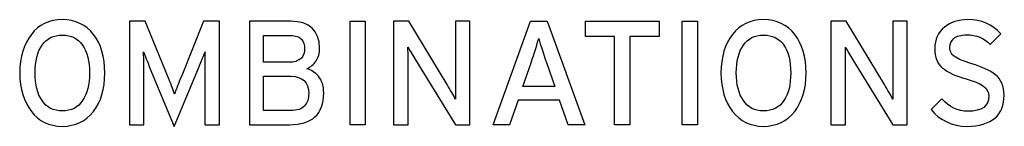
# Model space of a CAD drawing. Extents: x 0.9 to 53.1, y 0.9 to 35.1.
# Drawn here: x 8.929 to 11.418, y 26.876 to 27.147 of the extents above; entities that cross this region are included whole.
import ezdxf

# ---------------------------------------------------------------- set-up
doc = ezdxf.new("R2010")
doc.units = 0
doc.header["$MEASUREMENT"] = 0
doc.layers.add('2.0_____DWG', color=7, linetype='CONTINUOUS')

# ---------------------------------------------------------------- blocks, each defined once
blk = doc.blocks.new('BLK52')
at = {"layer": '2.0_____DWG'}
for points in [[(9.1031, 3.8276), (9.1031, 4.09), (9.1412, 4.09), (9.1412, 3.8276)], [(9.6546, 3.8276), (9.6325, 3.89), (9.5274, 3.89), (9.5057, 3.8276), (9.4649, 3.8276), (9.5593, 4.09), (9.601, 4.09), (9.6966, 3.8276)], [(9.8097, 4.0514), (9.8097, 3.8276), (9.7717, 3.8276), (9.7717, 4.0514), (9.6976, 4.0514), (9.6976, 4.09), (9.884, 4.09), (9.884, 4.0514)], [(9.9428, 3.8276), (9.9428, 4.09), (9.9809, 4.09), (9.9809, 3.8276)]]:
    blk.add_lwpolyline(points, close=True, dxfattribs=at)
for points, knots in [([(8.4827, 3.9588), (8.4825, 3.9185), (8.4729, 3.8859), (8.454, 3.8615), (8.4347, 3.8367), (8.4084, 3.8239), (8.3749, 3.8235), (8.3416, 3.8239), (8.3157, 3.8367), (8.2969, 3.8615), (8.2776, 3.8859), (8.2677, 3.9185), (8.2674, 3.9588), (8.2677, 3.9995), (8.2776, 4.0321), (8.2969, 4.0568), (8.3157, 4.0812), (8.3416, 4.0938), (8.3749, 4.0941), (8.4084, 4.0938), (8.4347, 4.0812), (8.454, 4.0568), (8.4729, 4.0321), (8.4825, 3.9995), (8.4827, 3.9588)], [0, 0, 0, 0, 1, 1, 1, 2, 2, 2, 3, 3, 3, 4, 4, 4, 5, 5, 5, 6, 6, 6, 7, 7, 7, 8, 8, 8, 8]), ([(8.7351, 3.8276), (8.7351, 3.8276), (8.7351, 3.9663), (8.7351, 3.9663), (8.7351, 3.9856), (8.7355, 4.0012), (8.736, 4.0124), (8.7321, 4.0025), (8.7267, 3.9886), (8.7196, 3.971), (8.7196, 3.971), (8.6578, 3.8235), (8.6578, 3.8235), (8.6578, 3.8235), (8.5968, 3.971), (8.5968, 3.971), (8.5899, 3.9886), (8.5844, 4.0025), (8.5805, 4.0124), (8.581, 4.0012), (8.5812, 3.9856), (8.5812, 3.9663), (8.5812, 3.9663), (8.5812, 3.8276), (8.5812, 3.8276), (8.5812, 3.8276), (8.5454, 3.8276), (8.5454, 3.8276), (8.5454, 3.8276), (8.5454, 4.09), (8.5454, 4.09), (8.5454, 4.09), (8.5848, 4.09), (8.5848, 4.09), (8.5848, 4.09), (8.6416, 3.95), (8.6416, 3.95), (8.6489, 3.933), (8.6546, 3.9181), (8.659, 3.9052), (8.6633, 3.9178), (8.669, 3.9327), (8.6761, 3.95), (8.6761, 3.95), (8.7319, 4.09), (8.7319, 4.09), (8.7319, 4.09), (8.7726, 4.09), (8.7726, 4.09), (8.7726, 4.09), (8.7726, 3.8276), (8.7726, 3.8276), (8.7726, 3.8276), (8.7351, 3.8276), (8.7351, 3.8276)], [0, 0, 0, 0, 1, 1, 1, 2, 2, 2, 3, 3, 3, 4, 4, 4, 5, 5, 5, 6, 6, 6, 7, 7, 7, 8, 8, 8, 9, 9, 9, 10, 10, 10, 11, 11, 11, 12, 12, 12, 13, 13, 13, 14, 14, 14, 15, 15, 15, 16, 16, 16, 17, 17, 17, 18, 18, 18, 18]), ([(9.0363, 3.9079), (9.0356, 3.8544), (9.0066, 3.8276), (8.9493, 3.8276), (8.9493, 3.8276), (8.8484, 3.8276), (8.8484, 3.8276), (8.8484, 3.8276), (8.8484, 4.09), (8.8484, 4.09), (8.8484, 4.09), (8.9528, 4.09), (8.9528, 4.09), (9.0003, 4.0897), (9.0246, 4.067), (9.0257, 4.0219), (9.0257, 4.0087), (9.0227, 3.9978), (9.0168, 3.9893), (9.0108, 3.9805), (9.003, 3.9741), (8.9934, 3.9693), (9.004, 3.9669), (9.0139, 3.9605), (9.0227, 3.9507), (9.0315, 3.9405), (9.0359, 3.9263), (9.0363, 3.9079)], [0, 0, 0, 0, 1, 1, 1, 2, 2, 2, 3, 3, 3, 4, 4, 4, 5, 5, 5, 6, 6, 6, 7, 7, 7, 8, 8, 8, 9, 9, 9, 9]), ([(9.3696, 3.8276), (9.3696, 3.8276), (9.2682, 3.992), (9.2682, 3.992), (9.2609, 4.0042), (9.2546, 4.0151), (9.2492, 4.0243), (9.2492, 4.0066), (9.2494, 3.9863), (9.2497, 3.9636), (9.2497, 3.9636), (9.2497, 3.8276), (9.2497, 3.8276), (9.2497, 3.8276), (9.2127, 3.8276), (9.2127, 3.8276), (9.2127, 3.8276), (9.2127, 4.09), (9.2127, 4.09), (9.2127, 4.09), (9.2516, 4.09), (9.2516, 4.09), (9.2516, 4.09), (9.348, 3.93), (9.348, 3.93), (9.3567, 3.9154), (9.3636, 3.9029), (9.3692, 3.8927), (9.3691, 3.911), (9.3689, 3.9317), (9.3689, 3.9544), (9.3689, 3.9544), (9.3689, 4.09), (9.3689, 4.09), (9.3689, 4.09), (9.4059, 4.09), (9.4059, 4.09), (9.4059, 4.09), (9.4059, 3.8276), (9.4059, 3.8276), (9.4059, 3.8276), (9.3696, 3.8276), (9.3696, 3.8276)], [0, 0, 0, 0, 1, 1, 1, 2, 2, 2, 3, 3, 3, 4, 4, 4, 5, 5, 5, 6, 6, 6, 7, 7, 7, 8, 8, 8, 9, 9, 9, 10, 10, 10, 11, 11, 11, 12, 12, 12, 13, 13, 13, 14, 14, 14, 14]), ([(10.2558, 3.9588), (10.2556, 3.9185), (10.2459, 3.8859), (10.2271, 3.8615), (10.2078, 3.8367), (10.1815, 3.8239), (10.1479, 3.8235), (10.1147, 3.8239), (10.0888, 3.8367), (10.07, 3.8615), (10.0506, 3.8859), (10.0408, 3.9185), (10.0405, 3.9588), (10.0408, 3.9995), (10.0506, 4.0321), (10.07, 4.0568), (10.0888, 4.0812), (10.1147, 4.0938), (10.1479, 4.0941), (10.1815, 4.0938), (10.2078, 4.0812), (10.2271, 4.0568), (10.2459, 4.0321), (10.2556, 3.9995), (10.2558, 3.9588)], [0, 0, 0, 0, 1, 1, 1, 2, 2, 2, 3, 3, 3, 4, 4, 4, 5, 5, 5, 6, 6, 6, 7, 7, 7, 8, 8, 8, 8]), ([(10.4753, 3.8276), (10.4753, 3.8276), (10.3739, 3.992), (10.3739, 3.992), (10.3667, 4.0042), (10.3604, 4.0151), (10.355, 4.0243), (10.355, 4.0066), (10.3551, 3.9863), (10.3555, 3.9636), (10.3555, 3.9636), (10.3555, 3.8276), (10.3555, 3.8276), (10.3555, 3.8276), (10.3185, 3.8276), (10.3185, 3.8276), (10.3185, 3.8276), (10.3185, 4.09), (10.3185, 4.09), (10.3185, 4.09), (10.3573, 4.09), (10.3573, 4.09), (10.3573, 4.09), (10.4538, 3.93), (10.4538, 3.93), (10.4624, 3.9154), (10.4694, 3.9029), (10.475, 3.8927), (10.4748, 3.911), (10.4747, 3.9317), (10.4747, 3.9544), (10.4747, 3.9544), (10.4747, 4.09), (10.4747, 4.09), (10.4747, 4.09), (10.5116, 4.09), (10.5116, 4.09), (10.5116, 4.09), (10.5116, 3.8276), (10.5116, 3.8276), (10.5116, 3.8276), (10.4753, 3.8276), (10.4753, 3.8276)], [0, 0, 0, 0, 1, 1, 1, 2, 2, 2, 3, 3, 3, 4, 4, 4, 5, 5, 5, 6, 6, 6, 7, 7, 7, 8, 8, 8, 9, 9, 9, 10, 10, 10, 11, 11, 11, 12, 12, 12, 13, 13, 13, 14, 14, 14, 14]), ([(10.7564, 3.9029), (10.7569, 3.8513), (10.7256, 3.8249), (10.6622, 3.8235), (10.6244, 3.8242), (10.5942, 3.8384), (10.5718, 3.8659), (10.5718, 3.8659), (10.5991, 3.893), (10.5991, 3.893), (10.6177, 3.8723), (10.6398, 3.8622), (10.6652, 3.8618), (10.7005, 3.8618), (10.7179, 3.8747), (10.7179, 3.9001), (10.7179, 3.91), (10.7139, 3.9185), (10.7056, 3.9249), (10.6968, 3.9313), (10.6818, 3.9378), (10.6605, 3.9439), (10.6339, 3.951), (10.614, 3.9605), (10.601, 3.9714), (10.5876, 3.9819), (10.581, 3.9985), (10.581, 4.0212), (10.5813, 4.0439), (10.5894, 4.0619), (10.6057, 4.0751), (10.6211, 4.0877), (10.641, 4.0941), (10.6649, 4.0941), (10.6984, 4.0941), (10.7263, 4.0819), (10.7481, 4.0585), (10.7481, 4.0585), (10.7212, 4.0307), (10.7212, 4.0307), (10.7059, 4.0473), (10.6861, 4.0558), (10.6618, 4.0558), (10.6471, 4.0554), (10.6362, 4.0524), (10.6296, 4.0463), (10.6228, 4.0402), (10.6194, 4.0324), (10.6194, 4.0232), (10.6194, 4.0185), (10.6203, 4.0148), (10.622, 4.0114), (10.6235, 4.0076), (10.6266, 4.0042), (10.631, 4.0009), (10.6389, 3.9948), (10.6537, 3.9886), (10.6749, 3.9822), (10.7003, 3.9747), (10.7203, 3.9656), (10.7346, 3.9544), (10.7488, 3.9429), (10.7561, 3.9259), (10.7564, 3.9029)], [0, 0, 0, 0, 1, 1, 1, 2, 2, 2, 3, 3, 3, 4, 4, 4, 5, 5, 5, 6, 6, 6, 7, 7, 7, 8, 8, 8, 9, 9, 9, 10, 10, 10, 11, 11, 11, 12, 12, 12, 13, 13, 13, 14, 14, 14, 15, 15, 15, 16, 16, 16, 17, 17, 17, 18, 18, 18, 19, 19, 19, 20, 20, 20, 21, 21, 21, 21]), ([(8.4439, 3.9588), (8.4439, 3.989), (8.4381, 4.0124), (8.4266, 4.0297), (8.4149, 4.0463), (8.3976, 4.0548), (8.3749, 4.0551), (8.3527, 4.0548), (8.3357, 4.0463), (8.324, 4.0297), (8.3121, 4.0124), (8.3062, 3.989), (8.3062, 3.9588), (8.3062, 3.9293), (8.3121, 3.9059), (8.324, 3.889), (8.3357, 3.8713), (8.3527, 3.8625), (8.3749, 3.8625), (8.3976, 3.8625), (8.4149, 3.8713), (8.4266, 3.889), (8.4381, 3.9059), (8.4439, 3.9293), (8.4439, 3.9588)], [0, 0, 0, 0, 1, 1, 1, 2, 2, 2, 3, 3, 3, 4, 4, 4, 5, 5, 5, 6, 6, 6, 7, 7, 7, 8, 8, 8, 8]), ([(8.9876, 4.0195), (8.9876, 4.0297), (8.9851, 4.0378), (8.9801, 4.0443), (8.9742, 4.0507), (8.965, 4.0538), (8.9523, 4.0541), (8.9523, 4.0541), (8.8842, 4.0541), (8.8842, 4.0541), (8.8842, 4.0541), (8.8842, 3.9863), (8.8842, 3.9863), (8.8842, 3.9863), (8.9523, 3.9863), (8.9523, 3.9863), (8.9589, 3.9863), (8.9644, 3.9873), (8.9688, 3.9893), (8.973, 3.9914), (8.9767, 3.9937), (8.9796, 3.9968), (8.9851, 4.0029), (8.9876, 4.0107), (8.9876, 4.0195)], [0, 0, 0, 0, 1, 1, 1, 2, 2, 2, 3, 3, 3, 4, 4, 4, 5, 5, 5, 6, 6, 6, 7, 7, 7, 8, 8, 8, 8]), ([(9.5993, 3.9853), (9.5912, 4.0093), (9.5846, 4.0297), (9.5796, 4.046), (9.5751, 4.03), (9.5686, 4.0097), (9.5603, 3.9849), (9.5603, 3.9849), (9.5395, 3.9249), (9.5395, 3.9249), (9.5395, 3.9249), (9.6205, 3.9249), (9.6205, 3.9249), (9.6205, 3.9249), (9.5993, 3.9853), (9.5993, 3.9853)], [0, 0, 0, 0, 1, 1, 1, 2, 2, 2, 3, 3, 3, 4, 4, 4, 5, 5, 5, 5]), ([(10.2169, 3.9588), (10.2169, 3.989), (10.2112, 4.0124), (10.1997, 4.0297), (10.188, 4.0463), (10.1707, 4.0548), (10.1479, 4.0551), (10.1257, 4.0548), (10.1088, 4.0463), (10.0971, 4.0297), (10.0852, 4.0124), (10.0793, 3.989), (10.0793, 3.9588), (10.0793, 3.9293), (10.0852, 3.9059), (10.0971, 3.889), (10.1088, 3.8713), (10.1257, 3.8625), (10.1479, 3.8625), (10.1707, 3.8625), (10.188, 3.8713), (10.1997, 3.889), (10.2112, 3.9059), (10.2169, 3.9293), (10.2169, 3.9588)], [0, 0, 0, 0, 1, 1, 1, 2, 2, 2, 3, 3, 3, 4, 4, 4, 5, 5, 5, 6, 6, 6, 7, 7, 7, 8, 8, 8, 8]), ([(8.9981, 3.9069), (8.9976, 3.9358), (8.9827, 3.95), (8.9532, 3.9507), (8.9532, 3.9507), (8.8842, 3.9507), (8.8842, 3.9507), (8.8842, 3.9507), (8.8842, 3.8635), (8.8842, 3.8635), (8.8842, 3.8635), (8.952, 3.8635), (8.952, 3.8635), (8.9689, 3.8635), (8.981, 3.8676), (8.9879, 3.8757), (8.9947, 3.8835), (8.9981, 3.894), (8.9981, 3.9069)], [0, 0, 0, 0, 1, 1, 1, 2, 2, 2, 3, 3, 3, 4, 4, 4, 5, 5, 5, 6, 6, 6, 6])]:
    blk.add_open_spline(points, degree=3, knots=knots, dxfattribs=at)

msp = doc.modelspace()

# ---------------------------------------------------------------- block references
at = {"layer": '2.0_____DWG'}
msp.add_blockref('BLK52', (0.6613, 23.0526), dxfattribs=at)

doc.saveas('drawing.dxf')
